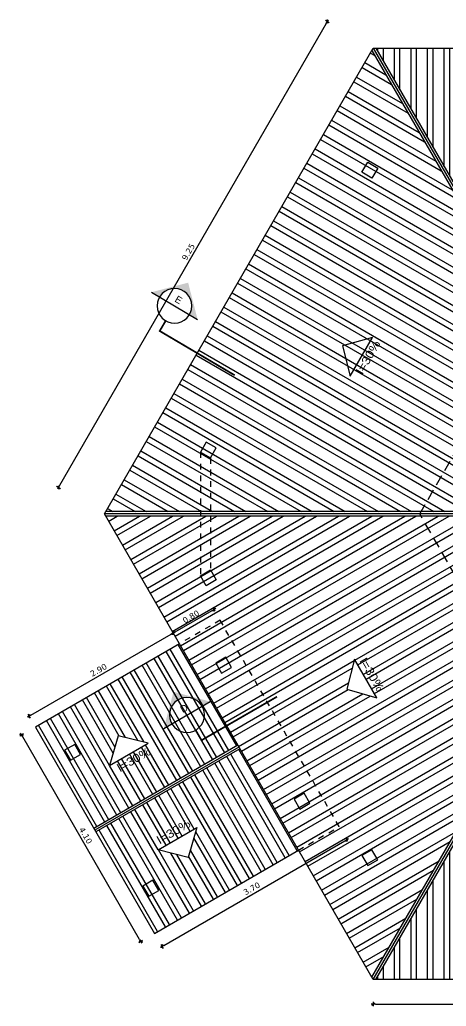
# Model space of a CAD drawing. Extents: x -81 to 144, y 107 to 212.
# Drawn here: x 2.26 to 9.61, y 121.99 to 138.97 of the extents above; entities that cross this region are included whole.
import ezdxf

# ---------------------------------------------------------------- set-up
doc = ezdxf.new("R2010")
doc.units = 0
doc.header["$LTSCALE"] = 0.005
doc.header["$PDMODE"] = 3
doc.linetypes.add('DASHDOT', pattern=[25.4, 12.7, -6.35, 0, -6.35])
doc.linetypes.add('TRACEJADO_G', pattern=[0.375, 0.25, -0.125])
doc.layers.get('0').update_dxf_attribs({"linetype": 'CONTINUOUS'})
doc.layers.get('DEFPOINTS').update_dxf_attribs({"linetype": 'CONTINUOUS'})
for name, color, linetype in [('01', 1, 'CONTINUOUS'), ('02', 2, 'CONTINUOUS'), ('A-CONST', 2, 'DASHDOT'), ('A-PILAR', 6, 'CONTINUOUS'), ('A-PISOS-CTEL', 2, 'TRACEJADO_G'), ('A-PISOS-NIVEL', 1, 'CONTINUOUS'), ('A-REVESTIMENTO', 8, 'CONTINUOUS'), ('ARQ-CTA-1_075', 1, 'CONTINUOUS'), ('ARQ-SMB-1_100', 1, 'CONTINUOUS'), ('ARQ-TXT-1_075', 2, 'CONTINUOUS'), ('ARQ-TXT-1_100', 2, 'CONTINUOUS')]:
    doc.layers.add(name, color=color, linetype=linetype)
doc.styles.add('ESC-50-A20', font='arial.ttf', dxfattribs={"height": 0.1})
doc.styles.add('FNDE Text Cota 0075', font='verdana.ttf', dxfattribs={"height": 0.1})
doc.dimstyles.new('FNDE 1-075', dxfattribs={"dimscale": 2.5, "dimtxt": 0.1, "dimasz": 0.015, "dimexe": 0.15, "dimexo": 0.15, "dimgap": 0.015, "dimtad": 1, "dimzin": 4, "dimdsep": 46, "dimtxsty": 'FNDE Text Cota 0075', "dimblk": 'tic', "dimcen": 0.025, "dimdle": 0.15, "dimse1": 1, "dimse2": 1, "dimclrd": 251, "dimclre": 251, "dimclrt": 256, "dimaunit": 1, "dimadec": 3, "dimazin": 0, "dimtfac": 1, "dimtix": 1, "dimtmove": 2, "dimatfit": 3, "dimldrblk": 'DOTSMALL', "dimfxl": 0.15, "dimtvp": 1, "dimtolj": 1, "dimtzin": 0, "dimarcsym": 0})
pattern_1 = [(90, (79.01168, -111.31654), (-0.28575, 6e-17), []), (90, (79.10693, -111.2213), (-0.28575, 6e-17), [])]

# ---------------------------------------------------------------- blocks, each defined once
blk = doc.blocks.new('tic')
at = {"color": 251}
for p, q in [((-1, 0), (1, 0)), ((0, -1), (0, 1))]:
    blk.add_line(p, q, dxfattribs=at)
blk.add_line((-0.6, -0.6), (0.6, 0.6))
blk = doc.blocks.new('*D58')
at = {"layer": 'ARQ-CTA-1_075', "color": 251, "linetype": 'Continuous', "lineweight": -2, "transparency": 16777216}
blk.add_line((7.542, 138.903), (2.952, 130.953), dxfattribs=at)
at = {"layer": 'DEFPOINTS', "color": 0, "linetype": 'Continuous', "transparency": 16777216}
for p in [(8.351, 138.479), (2.933, 130.921), (3.724, 130.465)]:
    blk.add_point(p, dxfattribs=at)
at = {"layer": 'ARQ-CTA-1_075', "color": 251, "linetype": 'Continuous', "lineweight": -2, "transparency": 16777216, "xscale": 0.0375, "yscale": 0.0375, "zscale": 0.0375}
for p, rotation in [((7.56, 138.936), 60.00000000000043), ((2.933, 130.921), 240.0000000000005)]:
    blk.add_blockref('tic', p, dxfattribs=dict(at, rotation=rotation))
at = {"layer": 'ARQ-CTA-1_075', "linetype": 'Continuous', "transparency": 16777216, "insert": (5.169, 134.973), "char_height": 0.1, "attachment_point": 5, "rotation": 60, "style": 'FNDE Text Cota 0075'}
blk.add_mtext('\\A1;9.25', dxfattribs=at)
blk = doc.blocks.new('_DotSmall')
at = {"color": 0, "linetype": 'ByBlock', "const_width": 0.5}
blk.add_lwpolyline([(-0.0625, 0, 1), (0.0625, 0, 1)], format="xyb", close=True, dxfattribs=at)
blk = doc.blocks.new('FNDE-Ind Corte-1_100')
blk.add_hatch(color=251).paths.add_polyline_path([(241.999, -2.386), (242.214, -2.386, -1), (243.014, -2.386), (243.229, -2.386), (242.614, -1.77)])
at = {"color": 251, "linetype": 'Continuous'}
blk.add_line((243.229, -2.386), (241.999, -2.386), dxfattribs=at)
blk.add_circle((242.614, -2.386), 0.4, dxfattribs=at)
blk = doc.blocks.new('*D56')
at = {"layer": 'ARQ-CTA-1_075', "color": 251, "linetype": 'Continuous', "lineweight": -2, "transparency": 16777216}
blk.add_line((8.389, 122.029), (17.568, 122.029), dxfattribs=at)
at = {"layer": 'DEFPOINTS', "color": 0, "linetype": 'Continuous', "transparency": 16777216}
for p in [(8.351, 122.45), (17.606, 122.45), (17.606, 122.029)]:
    blk.add_point(p, dxfattribs=at)
at = {"layer": 'ARQ-CTA-1_075', "color": 251, "linetype": 'Continuous', "lineweight": -2, "transparency": 16777216, "xscale": 0.0375, "yscale": 0.0375, "zscale": 0.0375, "rotation": 180}
blk.add_blockref('tic', (8.351, 122.029), dxfattribs=at)
at = {"layer": 'ARQ-CTA-1_075', "color": 251, "linetype": 'Continuous', "lineweight": -2, "transparency": 16777216, "xscale": 0.0375, "yscale": 0.0375, "zscale": 0.0375}
blk.add_blockref('tic', (17.606, 122.029), dxfattribs=at)
at = {"layer": 'ARQ-CTA-1_075', "linetype": 'Continuous', "transparency": 16777216, "insert": (12.978, 122.119), "char_height": 0.1, "attachment_point": 5, "style": 'FNDE Text Cota 0075'}
blk.add_mtext('\\A1;9.25', dxfattribs=at)
blk = doc.blocks.new('*D63')
at = {"layer": 'ARQ-CTA-1_075', "color": 251, "linetype": 'Continuous', "lineweight": -2, "transparency": 16777216}
blk.add_line((4.328, 123.142), (2.316, 126.627), dxfattribs=at)
at = {"layer": 'DEFPOINTS', "color": 0, "linetype": 'Continuous', "transparency": 16777216}
for p in [(2.57, 126.818), (2.297, 126.66), (4.62, 123.267)]:
    blk.add_point(p, dxfattribs=at)
at = {"layer": 'ARQ-CTA-1_075', "color": 251, "linetype": 'Continuous', "lineweight": -2, "transparency": 16777216, "xscale": 0.0375, "yscale": 0.0375, "zscale": 0.0375}
for p, rotation in [((2.297, 126.66), 119.9999999999998), ((4.347, 123.109), 299.9999999999998)]:
    blk.add_blockref('tic', p, dxfattribs=dict(at, rotation=rotation))
at = {"layer": 'ARQ-CTA-1_075', "linetype": 'Continuous', "transparency": 16777216, "insert": (3.4, 124.929), "char_height": 0.1, "attachment_point": 5, "rotation": 300, "style": 'FNDE Text Cota 0075'}
blk.add_mtext('\\A1;4.10', dxfattribs=at)
blk = doc.blocks.new('*D70')
at = {"layer": 'ARQ-CTA-1_075', "color": 251, "linetype": 'Continuous', "lineweight": -2, "transparency": 16777216}
blk.add_line((2.458, 127.002), (4.874, 128.397), dxfattribs=at)
at = {"layer": 'DEFPOINTS', "color": 0, "linetype": 'Continuous', "transparency": 16777216}
for p in [(4.907, 128.415), (5.015, 128.229), (2.534, 126.796)]:
    blk.add_point(p, dxfattribs=at)
at = {"layer": 'ARQ-CTA-1_075', "color": 251, "linetype": 'Continuous', "lineweight": -2, "transparency": 16777216, "xscale": 0.0375, "yscale": 0.0375, "zscale": 0.0375}
for p, rotation in [((4.907, 128.415), 30.00000000000017), ((2.426, 126.983), 210.0000000000001)]:
    blk.add_blockref('tic', p, dxfattribs=dict(at, rotation=rotation))
at = {"layer": 'ARQ-CTA-1_075', "linetype": 'Continuous', "transparency": 16777216, "insert": (3.622, 127.777), "char_height": 0.1, "attachment_point": 5, "rotation": 30, "style": 'FNDE Text Cota 0075'}
blk.add_mtext('\\A1;2.90', dxfattribs=at)
blk = doc.blocks.new('*D71')
at = {"layer": 'ARQ-CTA-1_075', "color": 251, "linetype": 'Continuous', "lineweight": -2, "transparency": 16777216}
blk.add_line((4.939, 128.434), (5.576, 128.802), dxfattribs=at)
at = {"layer": 'DEFPOINTS', "color": 0, "linetype": 'Continuous', "transparency": 16777216}
for p in [(5.609, 128.821), (5.716, 128.634), (5.015, 128.229)]:
    blk.add_point(p, dxfattribs=at)
at = {"layer": 'ARQ-CTA-1_075', "color": 251, "linetype": 'Continuous', "lineweight": -2, "transparency": 16777216, "xscale": 0.0375, "yscale": 0.0375, "zscale": 0.0375}
for p, rotation in [((5.609, 128.821), 29.99999999999919), ((4.907, 128.415), 209.9999999999992)]:
    blk.add_blockref('tic', p, dxfattribs=dict(at, rotation=rotation))
at = {"layer": 'ARQ-CTA-1_075', "linetype": 'Continuous', "transparency": 16777216, "insert": (5.213, 128.696), "char_height": 0.1, "attachment_point": 5, "rotation": 30, "style": 'FNDE Text Cota 0075'}
blk.add_mtext('\\A1;0.80', dxfattribs=at)
blk = doc.blocks.new('*D72')
at = {"layer": 'ARQ-CTA-1_075', "color": 251, "linetype": 'Continuous', "lineweight": -2, "transparency": 16777216}
blk.add_line((4.746, 123.039), (7.864, 124.839), dxfattribs=at)
at = {"layer": 'DEFPOINTS', "color": 0, "linetype": 'Continuous', "transparency": 16777216}
for p in [(7.766, 125.083), (7.896, 124.858), (4.584, 123.246)]:
    blk.add_point(p, dxfattribs=at)
at = {"layer": 'ARQ-CTA-1_075', "color": 251, "linetype": 'Continuous', "lineweight": -2, "transparency": 16777216, "xscale": 0.0375, "yscale": 0.0375, "zscale": 0.0375}
for p, rotation in [((7.896, 124.858), 29.99999999999996), ((4.714, 123.021), 210)]:
    blk.add_blockref('tic', p, dxfattribs=dict(at, rotation=rotation))
at = {"layer": 'ARQ-CTA-1_075', "linetype": 'Continuous', "transparency": 16777216, "insert": (6.26, 124.017), "char_height": 0.1, "attachment_point": 5, "rotation": 30, "style": 'FNDE Text Cota 0075'}
blk.add_mtext('\\A1;3.70', dxfattribs=at)

msp = doc.modelspace()

# ---------------------------------------------------------------- hatches: boundary and pattern name
at = {"layer": '01'}
h = msp.add_hatch(dxfattribs=at)
h.set_pattern_fill('ANSI32', color=256, scale=0.03, angle=105)
h.set_pattern_definition([(150, (84.715, 34.55552), (-0.142875, -0.24746676), []), (150, (84.68013, 34.68563), (-0.142875, -0.24746676), [])])
h.paths.add_polyline_path([(3.747, 130.505), (10.215, 130.505), (11.562, 132.838), (8.328, 138.439)])
h = msp.add_hatch(dxfattribs=at)
h.set_pattern_fill('ANSI32', color=256, scale=0.03, angle=45)
h.set_pattern_definition(pattern_1)
h.paths.add_polyline_path([(8.397, 138.479), (11.631, 132.878), (14.325, 132.878), (17.56, 138.479)])
h.paths.add_polyline_path([(12.912, 136.348), (13.297, 135.976), (12.526, 135.976)], flags=16)
h = msp.add_hatch(dxfattribs=at)
h.set_pattern_fill('ANSI32', color=256, scale=0.03, angle=165)
h.set_pattern_definition([(210, (79.01168, -111.31654), (0.142875, -0.24746676), []), (210, (78.88157, -111.28168), (0.142875, -0.24746676), [])])
h.paths.add_polyline_path([(11.562, 128.091), (10.215, 130.425), (3.747, 130.425), (8.328, 122.49)])
h.paths.add_polyline_path([(7.9, 127.446), (8.028, 127.966), (8.414, 127.298)], flags=16)
h = msp.add_hatch(dxfattribs=at)
h.set_pattern_fill('ANSI32', color=256, scale=0.03, angle=45)
h.set_pattern_definition(pattern_1)
h.paths.add_polyline_path([(8.397, 122.45), (11.631, 128.051), (14.325, 128.051), (17.56, 122.45)])
h.paths.add_polyline_path([(12.526, 124.953), (13.297, 124.953), (12.912, 124.581)], flags=16)
at = {"layer": 'A-REVESTIMENTO'}
h = msp.add_hatch(dxfattribs=at)
h.set_pattern_fill('ANSI32', color=256, scale=0.025, angle=-105)
h.set_pattern_definition([(300, (9.13824, 250.25958), (0.2062223, 0.1190625), []), (300, (9.10918, 250.15115), (0.2062223, 0.1190625), [])])
h.paths.add_polyline_path([(4.478, 126.519), (3.81, 126.133), (3.959, 126.647)], flags=16)
h.paths.add_polyline_path([(6.022, 126.484), (5.015, 128.229), (2.534, 126.796), (3.541, 125.051)])
h = msp.add_hatch(dxfattribs=at)
h.set_pattern_fill('ANSI32', color=256, scale=0.025, angle=-105)
h.set_pattern_definition([(300, (10.05574, 248.67042), (0.2062223, 0.1190625), []), (300, (10.02668, 248.562), (0.2062223, 0.1190625), [])])
h.paths.add_polyline_path([(5.316, 125.068), (5.167, 124.554), (4.648, 124.682)], flags=16)
h.paths.add_polyline_path([(7.065, 124.678), (6.057, 126.423), (3.576, 124.991), (4.584, 123.246)])

# ---------------------------------------------------------------- linework, layer by layer
at = {"layer": '01'}
for points in [[(3.81, 126.133), (4.478, 126.519), (3.959, 126.647)], [(4.648, 124.682), (5.316, 125.068), (5.167, 124.554)]]:
    msp.add_lwpolyline(points, close=True, dxfattribs=at)
at = {"layer": '02'}
for points in [[(7.954, 132.834), (8.339, 133.502), (7.825, 133.354)], [(8.414, 127.298), (8.028, 127.966), (7.9, 127.446)]]:
    msp.add_lwpolyline(points, close=True, dxfattribs=at)
at = {"layer": 'A-CONST'}
for p, q in [((5.377, 131.528), (5.377, 129.401)), ((5.55, 131.428), (5.55, 129.501))]:
    msp.add_line(p, q, dxfattribs=at)
msp.add_lwpolyline([(7.065, 124.678), (7.766, 125.083), (5.716, 128.634), (5.015, 128.229)], dxfattribs=at)
at = {"layer": 'A-PILAR', "color": 4}
for points in [[(8.43, 136.416), (8.33, 136.243), (8.157, 136.343), (8.257, 136.516)], [(5.55, 131.428), (5.65, 131.601), (5.477, 131.701), (5.377, 131.528)], [(5.55, 129.501), (5.65, 129.328), (5.477, 129.228), (5.377, 129.401)], [(5.813, 127.997), (5.64, 127.897), (5.74, 127.724), (5.913, 127.824)], [(3.211, 126.497), (3.037, 126.397), (3.137, 126.224), (3.311, 126.324)], [(7.161, 125.658), (6.988, 125.558), (7.088, 125.385), (7.261, 125.485)], [(8.43, 124.513), (8.33, 124.686), (8.157, 124.586), (8.257, 124.413)], [(4.559, 124.159), (4.386, 124.059), (4.486, 123.886), (4.659, 123.986)]]:
    msp.add_lwpolyline(points, close=True, dxfattribs=at)
at = {"layer": 'A-PISOS-CTEL', "color": 1, "linetype": 'TRACEJADO_G', "ltscale": 150}
for p, q in [((9.153, 130.465), (11.065, 133.778)), ((11.065, 127.151), (9.153, 130.465))]:
    msp.add_line(p, q, dxfattribs=at)
at = {"layer": 'A-PISOS-NIVEL', "color": 2}
for p, q in [((3.724, 130.465), (8.351, 138.479)), ((8.328, 138.439), (11.562, 132.838)), ((8.351, 138.479), (17.606, 138.479)), ((8.351, 138.479), (11.585, 132.878)), ((8.397, 138.479), (11.631, 132.878)), ((8.351, 122.45), (3.724, 130.465)), ((10.192, 130.465), (3.724, 130.465)), ((10.215, 130.505), (3.747, 130.505)), ((10.215, 130.425), (3.747, 130.425)), ((8.328, 122.49), (11.562, 128.091)), ((8.351, 122.45), (11.585, 128.051)), ((8.397, 122.45), (11.631, 128.051)), ((17.606, 122.45), (8.351, 122.45))]:
    msp.add_line(p, q, dxfattribs=at)
at = {"layer": 'A-REVESTIMENTO', "color": 2}
for p, q in [((6.022, 126.484), (3.541, 125.051)), ((6.04, 126.453), (3.559, 125.021)), ((6.057, 126.423), (3.576, 124.991))]:
    msp.add_line(p, q, dxfattribs=at)
msp.add_lwpolyline([(5.015, 128.229), (2.534, 126.796), (4.584, 123.246), (7.065, 124.678)], dxfattribs=at)
at = {"layer": 'ARQ-SMB-1_100', "color": 251, "linetype": 'DASHDOT', "ltscale": 0.6}
for points in [[(4.778, 133.787, 0.03, 0.03, 0), (4.675, 133.612, 0.03, 0.03, 0), (5.967, 132.85, 0, 0, 0)], [(5.294, 126.745, 0.03, 0.03, 0), (5.395, 126.569, 0.03, 0.03, 0), (6.695, 127.319, 0, 0, 0)]]:
    msp.add_lwpolyline(points, format="xyseb", dxfattribs=at)

# ---------------------------------------------------------------- block references
at = {"layer": 'ARQ-SMB-1_100', "yscale": 0.75, "zscale": 0.75}
for p, xscale, rotation in [((162.58, 43.164), -0.75, 329.4741827086949), ((161.832, 219.534), -0.7499999999999999, 30.00000000001085)]:
    msp.add_blockref('FNDE-Ind Corte-1_100', p, dxfattribs=dict(at, xscale=xscale, rotation=rotation))

# ---------------------------------------------------------------- texts
at = {"layer": 'ARQ-TXT-1_075', "style": 'ESC-50-A20', "text_generation_flag": 6, "width": 1.1}
for rotation, p in [(240, (8.166, 132.849)), (120, (8.107, 127.939)), (210, (3.988, 126.016)), (210, (4.672, 124.775))]:
    msp.add_text('I=30%%%', height=0.144, rotation=rotation, dxfattribs=at).set_placement(p)
at = {"layer": 'ARQ-TXT-1_100', "char_height": 0.12, "width": 6.39613, "attachment_point": 1, "style": 'ESC-50-A20'}
for s, insert, rotation in [('E', (4.983, 134.228), 329.4742), ('D', (5.011, 127.14), 30)]:
    msp.add_mtext(s, dxfattribs=dict(at, insert=insert, rotation=rotation))

# ---------------------------------------------------------------- dimensions: what is measured, and where the dimension line sits
at = {"layer": 'ARQ-CTA-1_075', "linetype": 'Continuous'}
dim = msp.add_aligned_dim(p1=(8.351, 138.479), p2=(3.724, 130.465), distance=-0.913, dimstyle='FNDE 1-075', dxfattribs=at)
dim.commit()
dim.dimension.update_dxf_attribs({"geometry": '*D58', "text_midpoint": (5.169, 134.973)})
for p1, p2, distance, text, picture, middle in [((5.015, 128.229), (5.716, 128.634), 0.216, '0.80', '*D71', (5.213, 128.696)), ((2.534, 126.796), (5.015, 128.229), 0.216, '2.90', '*D70', (3.622, 127.777)), ((4.584, 123.246), (7.766, 125.083), -0.26, '3.70', '*D72', (6.26, 124.017))]:
    dim = msp.add_aligned_dim(p1=p1, p2=p2, distance=distance, text=text, dimstyle='FNDE 1-075', dxfattribs=at)
    dim.commit()
    dim.dimension.update_dxf_attribs({"geometry": picture, "text_midpoint": middle})
dim = msp.add_linear_dim(base=(2.297, 126.66), p1=(4.62, 123.267), p2=(2.57, 126.818), angle=120, dimstyle='FNDE 1-075', dxfattribs=at)
dim.commit()
dim.dimension.update_dxf_attribs({"geometry": '*D63', "text_midpoint": (3.4, 124.929)})
dim = msp.add_linear_dim(base=(17.6057, 122.0291), p1=(8.351, 122.4497), p2=(17.6057, 122.4497), dimstyle='FNDE 1-075', dxfattribs=at)
dim.commit()
dim.dimension.update_dxf_attribs({"geometry": '*D56', "text_midpoint": (12.9784, 122.1186)})

doc.saveas('drawing.dxf')
